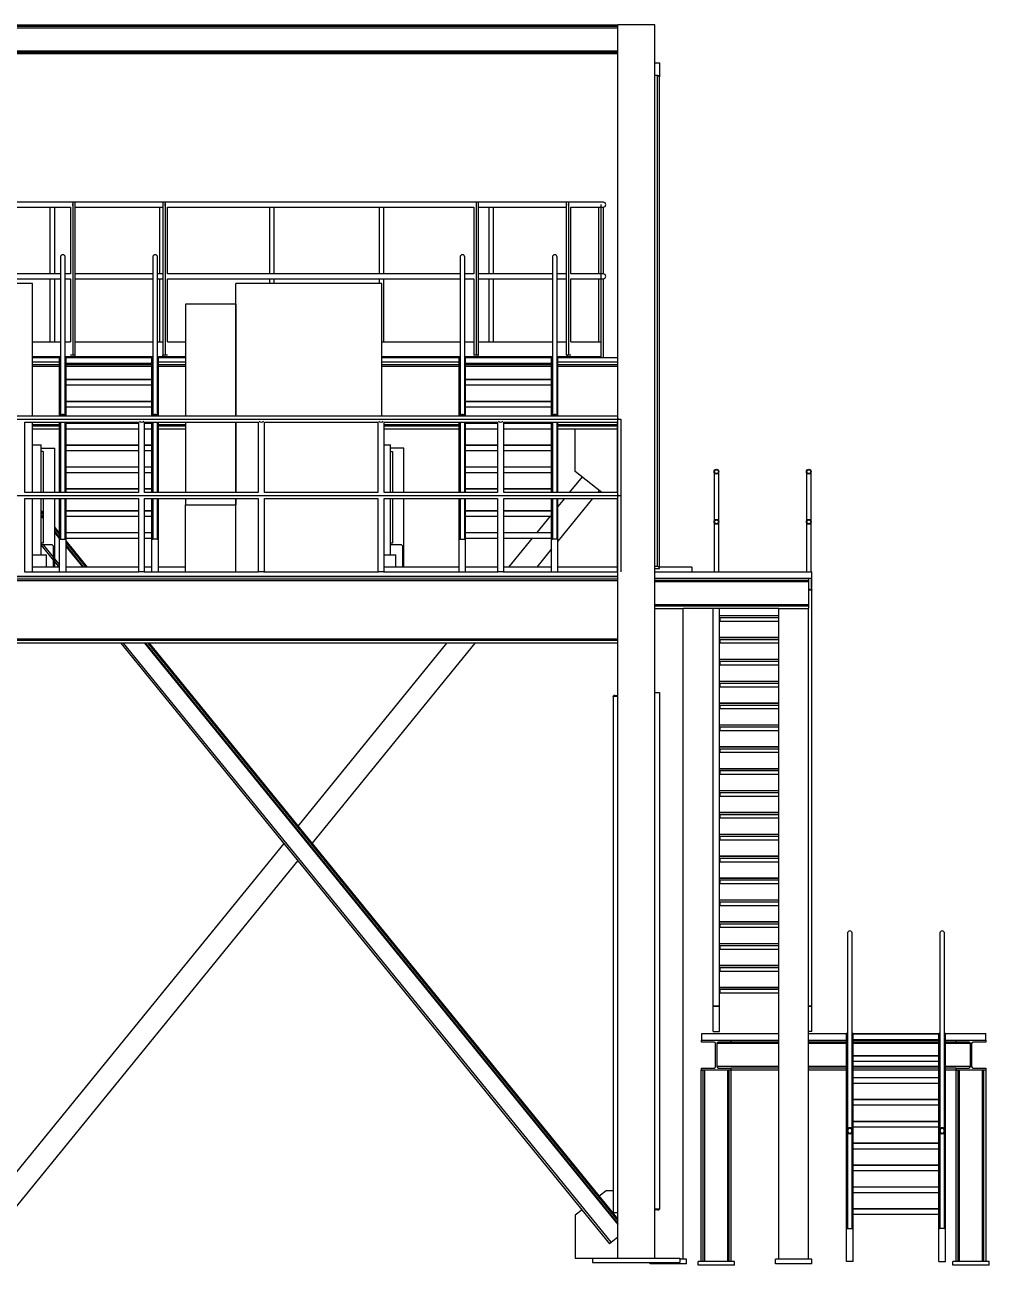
# Model space of a CAD drawing. Header units: inches. Extents: x -1490 to 2215, y -1057 to 1547.
# Drawn here: x 211.5 to 476.5, y 3 to 343.9 of the extents above; entities that cross this region are included whole.
import ezdxf

# ---------------------------------------------------------------- set-up
doc = ezdxf.new("R2010")
doc.units = ezdxf.units.IN
doc.header["$MEASUREMENT"] = 0

msp = doc.modelspace()

# ---------------------------------------------------------------- linework, layer by layer
at = {"color": 7, "linetype": 'Continuous', "lineweight": 25}
for p, q in [((12.61, 343.86), (374.48, 343.86)), ((12.61, 343.46), (374.48, 343.46)), ((12.61, 343.06), (374.48, 343.06)), ((384.61, 343.86), (374.48, 343.86)), ((374.48, 4.95), (374.48, 343.86)), ((384.61, 4.95), (384.61, 343.86)), ((12.61, 336.73), (374.48, 336.73)), ((12.61, 336.33), (374.48, 336.33)), ((12.61, 335.93), (374.48, 335.93)), ((384.61, 333.41), (385.92, 333.41)), ((385.92, 333.41), (385.92, 329.6)), ((385.42, 329.96), (384.61, 329.96)), ((385.42, 194.98), (385.42, 329.96)), ((385.92, 194.62), (385.92, 329.6)), ((224.72, 295.08), (152.77, 295.08)), ((153.43, 293.77), (224.06, 293.77)), ((218.42, 293.77), (218.42, 275.4)), ((219.73, 275.4), (219.73, 293.77)), ((225.37, 295.08), (224.06, 295.08)), ((224.06, 293.77), (224.06, 275.4)), ((250.09, 295.08), (224.72, 295.08)), ((224.72, 295.08), (224.72, 295.08)), ((224.72, 294.43), (224.72, 294.66)), ((224.72, 294.19), (224.72, 294.43)), ((225.37, 253.08), (225.37, 295.08)), ((225.37, 293.77), (249.2, 293.77)), ((248.57, 293.77), (248.57, 275.4)), ((249.26, 293.77), (249.43, 293.77)), ((249.43, 295.08), (249.43, 253.08)), ((250.73, 295.08), (249.43, 295.08)), ((335.58, 295.08), (250.09, 295.08)), ((250.09, 295.08), (250.09, 295.08)), ((250.09, 294.43), (250.09, 294.71)), ((250.09, 294.14), (250.09, 294.43)), ((250.74, 275.4), (250.74, 293.77)), ((250.74, 293.77), (334.92, 293.77)), ((278.73, 293.77), (278.73, 275.4)), ((280.04, 275.4), (280.04, 293.77)), ((308.88, 293.77), (308.88, 275.4)), ((310.2, 275.4), (310.2, 293.77)), ((336.24, 295.08), (334.92, 295.08)), ((334.92, 293.77), (334.92, 275.4)), ((360.95, 295.08), (335.58, 295.08)), ((336.24, 253.08), (336.24, 295.08)), ((336.24, 293.77), (339.67, 293.77)), ((339.04, 293.77), (339.04, 275.4)), ((339.73, 293.77), (360.3, 293.77)), ((340.36, 275.4), (340.36, 293.77)), ((360.3, 295.08), (360.3, 253.08)), ((361.61, 295.08), (360.3, 295.08)), ((370.51, 295.08), (360.95, 295.08)), ((360.95, 295.08), (360.95, 295.08)), ((360.95, 294.43), (360.95, 294.56)), ((360.95, 294.29), (360.95, 294.43)), ((361.61, 275.4), (361.61, 293.77)), ((361.61, 293.77), (369.82, 293.77)), ((369.2, 293.77), (369.2, 275.4)), ((369.88, 293.77), (370.51, 293.77)), ((370.51, 275.4), (370.51, 293.77)), ((221.31, 280.02), (221.31, 236.32)), ((222.62, 236.32), (222.62, 280.02)), ((246.68, 280.02), (246.68, 236.32)), ((248, 236.32), (248, 280.02)), ((331.12, 280.02), (331.12, 236.32)), ((332.44, 236.32), (332.44, 280.02)), ((356.5, 280.02), (356.5, 236.32)), ((357.81, 236.32), (357.81, 280.02)), ((221.31, 275.4), (153.43, 275.4)), ((153.43, 274.08), (221.31, 274.08)), ((213.62, 272.75), (173.46, 272.75)), ((213.62, 236.32), (213.62, 272.75)), ((218.42, 274.08), (218.42, 256.71)), ((219.73, 256.71), (219.73, 274.08)), ((224.06, 275.4), (222.62, 275.4)), ((222.62, 274.08), (224.06, 274.08)), ((224.06, 274.08), (224.06, 256.71)), ((224.72, 274.98), (224.72, 274.74)), ((224.72, 274.74), (224.72, 274.5)), ((246.68, 275.4), (225.37, 275.4)), ((225.37, 274.08), (246.68, 274.08)), ((249.2, 275.4), (248, 275.4)), ((248, 274.08), (249.2, 274.08)), ((248.57, 274.08), (248.57, 256.71)), ((249.43, 275.4), (249.26, 275.4)), ((249.26, 274.08), (249.43, 274.08)), ((250.09, 275.03), (250.09, 274.74)), ((250.09, 274.74), (250.09, 274.45)), ((331.12, 275.4), (250.74, 275.4)), ((250.74, 274.08), (331.12, 274.08)), ((250.74, 256.71), (250.74, 274.08)), ((309.62, 272.75), (269.46, 272.75)), ((269.46, 236.32), (269.46, 272.75)), ((278.73, 274.08), (278.73, 272.75)), ((280.04, 272.75), (280.04, 274.08)), ((308.88, 274.08), (308.88, 272.75)), ((309.62, 236.32), (309.62, 272.75)), ((310.2, 256.71), (310.2, 274.08)), ((334.92, 275.4), (332.44, 275.4)), ((332.44, 274.08), (334.92, 274.08)), ((334.92, 274.08), (334.92, 253.08)), ((339.67, 275.4), (336.24, 275.4)), ((336.24, 274.08), (339.67, 274.08)), ((339.04, 274.08), (339.04, 256.71)), ((356.5, 275.4), (339.73, 275.4)), ((339.73, 274.08), (356.5, 274.08)), ((340.36, 256.71), (340.36, 274.08)), ((360.3, 275.4), (357.81, 275.4)), ((357.81, 274.08), (360.3, 274.08)), ((360.95, 274.87), (360.95, 274.74)), ((360.95, 274.74), (360.95, 274.6)), ((369.82, 275.4), (361.61, 275.4)), ((361.61, 274.08), (369.82, 274.08)), ((361.61, 256.71), (361.61, 274.08)), ((369.2, 274.08), (369.2, 256.71)), ((370.51, 275.4), (369.88, 275.4)), ((369.88, 274.08), (370.51, 274.08)), ((370.51, 252.46), (370.51, 274.08)), ((255.68, 267.04), (255.68, 236.32)), ((269.46, 267.04), (255.68, 267.04)), ((269.46, 267.04), (269.46, 236.32)), ((213.62, 256.71), (221.31, 256.71)), ((222.62, 256.71), (224.06, 256.71)), ((225.37, 256.71), (246.68, 256.71)), ((248, 256.71), (249.43, 256.71)), ((250.74, 256.71), (255.68, 256.71)), ((309.62, 256.71), (331.12, 256.71)), ((332.44, 256.71), (334.92, 256.71)), ((336.24, 256.71), (356.5, 256.71)), ((357.81, 256.71), (360.3, 256.71)), ((361.61, 256.71), (369.81, 256.71)), ((213.62, 252.71), (221.31, 252.71)), ((213.62, 252.46), (221.09, 252.46)), ((218.42, 252.71), (218.42, 252.46)), ((219.73, 252.46), (219.73, 252.71)), ((221.09, 236.32), (221.09, 252.46)), ((221.09, 252.46), (221.31, 252.46)), ((221.31, 252.46), (221.09, 252.46)), ((222.62, 252.71), (225.25, 252.71)), ((222.62, 252.46), (222.84, 252.46)), ((222.84, 252.46), (222.62, 252.46)), ((222.84, 236.32), (222.84, 252.46)), ((222.84, 252.46), (222.9, 252.46)), ((222.84, 252.4), (222.9, 252.4)), ((222.9, 252.46), (222.9, 252.4)), ((222.9, 252.46), (246.4, 252.46)), ((222.9, 252.4), (246.4, 252.4)), ((225.37, 253.08), (224.06, 253.08)), ((225.25, 253.08), (225.25, 252.71)), ((225.25, 252.71), (246.68, 252.71)), ((246.4, 252.4), (246.4, 252.46)), ((246.4, 252.4), (246.46, 252.4)), ((246.41, 252.46), (246.46, 252.46)), ((246.46, 252.46), (246.68, 252.46)), ((246.68, 252.46), (246.46, 252.46)), ((246.46, 236.32), (246.46, 252.46)), ((248, 252.71), (249.47, 252.71)), ((248, 252.46), (248.21, 252.46)), ((248.21, 252.46), (248, 252.46)), ((248.21, 236.32), (248.21, 252.46)), ((248.21, 252.46), (255.68, 252.46)), ((248.57, 252.71), (248.57, 252.46)), ((250.74, 253.08), (249.43, 253.08)), ((249.47, 252.71), (249.47, 253.08)), ((249.47, 252.71), (255.68, 252.71)), ((249.89, 252.46), (249.89, 252.71)), ((309.62, 252.71), (331.12, 252.71)), ((309.62, 252.46), (330.91, 252.46)), ((310.2, 252.46), (310.2, 252.71)), ((330.91, 236.32), (330.91, 252.46)), ((330.91, 252.46), (331.12, 252.46)), ((331.12, 252.46), (330.91, 252.46)), ((332.44, 252.71), (336.02, 252.71)), ((332.44, 252.46), (332.66, 252.46)), ((332.66, 252.46), (332.44, 252.46)), ((332.66, 236.32), (332.66, 252.46)), ((332.66, 252.46), (332.71, 252.46)), ((332.66, 252.4), (332.72, 252.4)), ((332.72, 252.46), (332.72, 252.4)), ((332.72, 252.46), (356.22, 252.46)), ((332.72, 252.4), (356.22, 252.4)), ((336.24, 253.08), (334.92, 253.08)), ((336.02, 253.08), (336.02, 252.71)), ((336.02, 252.71), (356.5, 252.71)), ((339.04, 252.71), (339.04, 252.46)), ((340.36, 252.46), (340.36, 252.71)), ((356.22, 252.4), (356.22, 252.46)), ((356.22, 252.46), (356.28, 252.46)), ((356.22, 252.4), (356.28, 252.4)), ((356.28, 252.46), (356.5, 252.46)), ((356.5, 252.46), (356.28, 252.46)), ((356.28, 236.32), (356.28, 252.46)), ((357.81, 252.71), (360.61, 252.71)), ((357.81, 252.46), (358.03, 252.46)), ((358.03, 252.46), (357.81, 252.46)), ((358.03, 236.32), (358.03, 252.46)), ((358.03, 252.46), (374.48, 252.46)), ((361.61, 253.08), (360.3, 253.08)), ((360.61, 252.71), (360.61, 253.08)), ((360.61, 252.71), (369.81, 252.71)), ((369.2, 252.71), (369.2, 252.46)), ((213.62, 251.21), (221.09, 251.21)), ((213.62, 251.21), (221.09, 251.21)), ((213.62, 250.46), (221.09, 250.46)), ((213.62, 250.06), (221.09, 250.06)), ((222.84, 250.88), (246.46, 250.88)), ((222.84, 250.46), (246.46, 250.46)), ((222.84, 250.06), (246.46, 250.06)), ((248.21, 251.21), (255.68, 251.21)), ((248.21, 251.21), (255.68, 251.21)), ((248.21, 250.46), (255.68, 250.46)), ((248.21, 250.06), (255.68, 250.06)), ((309.62, 251.21), (330.91, 251.21)), ((309.62, 251.21), (330.91, 251.21)), ((309.62, 250.46), (330.91, 250.46)), ((309.62, 250.06), (330.91, 250.06)), ((332.66, 250.88), (356.28, 250.88)), ((332.66, 250.46), (356.28, 250.46)), ((332.66, 250.06), (356.28, 250.06)), ((358.03, 251.21), (374.48, 251.21)), ((358.03, 251.21), (374.48, 251.21)), ((358.03, 250.46), (374.48, 250.46)), ((358.03, 250.06), (374.48, 250.06)), ((222.84, 246.39), (222.9, 246.39)), ((222.9, 246.45), (246.4, 246.45)), ((222.9, 246.45), (222.9, 246.39)), ((222.9, 246.39), (246.4, 246.39)), ((246.4, 246.39), (246.4, 246.45)), ((246.4, 246.39), (246.46, 246.39)), ((332.66, 246.39), (332.72, 246.39)), ((332.72, 246.45), (356.22, 246.45)), ((332.72, 246.45), (332.72, 246.39)), ((332.72, 246.39), (356.22, 246.39)), ((356.22, 246.39), (356.22, 246.45)), ((356.22, 246.39), (356.28, 246.39)), ((222.84, 244.87), (246.46, 244.87)), ((332.66, 244.87), (356.28, 244.87)), ((222.84, 240.38), (222.9, 240.38)), ((222.84, 238.86), (246.46, 238.86)), ((222.9, 240.44), (222.9, 240.38)), ((222.9, 240.44), (246.4, 240.44)), ((222.9, 240.38), (246.4, 240.38)), ((246.4, 240.38), (246.4, 240.44)), ((246.4, 240.38), (246.46, 240.38)), ((332.66, 240.38), (332.72, 240.38)), ((332.66, 238.86), (356.28, 238.86)), ((332.72, 240.44), (332.72, 240.38)), ((332.72, 240.44), (356.22, 240.44)), ((332.72, 240.38), (356.22, 240.38)), ((356.22, 240.38), (356.22, 240.44)), ((356.22, 240.38), (356.28, 240.38)), ((374.44, 236.32), (14.23, 236.32)), ((374.44, 236.32), (374.48, 236.28)), ((211.56, 215.32), (211.56, 234.66)), ((211.56, 234.66), (242.79, 234.66)), ((213.62, 215.32), (213.62, 234.66)), ((213.62, 234.01), (221.09, 234.01)), ((213.62, 233.61), (221.09, 233.61)), ((213.62, 232.86), (221.09, 232.86)), ((221.09, 215.32), (221.09, 234.66)), ((221.31, 234.66), (221.31, 215.32)), ((222.62, 215.32), (222.62, 234.66)), ((222.84, 215.32), (222.84, 234.66)), ((222.84, 234.37), (222.9, 234.37)), ((222.84, 232.85), (242.79, 232.85)), ((222.9, 234.42), (242.79, 234.42)), ((222.9, 234.42), (222.9, 234.37)), ((222.9, 234.37), (242.79, 234.37)), ((242.79, 234.66), (242.79, 215.32)), ((244.45, 215.32), (244.45, 234.66)), ((244.45, 234.66), (275.68, 234.66)), ((244.45, 234.42), (246.4, 234.42)), ((244.45, 234.37), (246.4, 234.37)), ((244.45, 232.85), (246.46, 232.85)), ((246.4, 234.37), (246.4, 234.42)), ((246.4, 234.37), (246.46, 234.37)), ((246.46, 215.32), (246.46, 234.66)), ((246.68, 234.66), (246.68, 215.32)), ((248, 215.32), (248, 234.66)), ((248.21, 215.32), (248.21, 234.66)), ((248.21, 234.01), (255.68, 234.01)), ((248.21, 233.61), (255.68, 233.61)), ((248.21, 232.86), (255.68, 232.86)), ((255.68, 234.66), (255.68, 215.32)), ((269.46, 234.66), (269.46, 215.32)), ((269.46, 215.32), (269.46, 234.66)), ((275.68, 234.66), (275.68, 215.32)), ((277.34, 215.32), (277.34, 234.66)), ((277.34, 234.66), (308.57, 234.66)), ((308.57, 234.66), (308.57, 215.32)), ((310.23, 215.32), (310.23, 234.66)), ((310.23, 234.66), (341.46, 234.66)), ((310.23, 234.01), (330.91, 234.01)), ((310.23, 233.61), (330.91, 233.61)), ((310.23, 232.86), (330.91, 232.86)), ((330.91, 215.32), (330.91, 234.66)), ((331.12, 234.66), (331.12, 215.32)), ((332.44, 215.32), (332.44, 234.66)), ((332.66, 215.32), (332.66, 234.66)), ((332.66, 234.37), (332.72, 234.37)), ((332.66, 232.85), (341.46, 232.85)), ((332.72, 234.42), (341.46, 234.42)), ((332.72, 234.42), (332.72, 234.37)), ((332.72, 234.37), (341.46, 234.37)), ((341.46, 234.66), (341.46, 215.32)), ((343.12, 215.32), (343.12, 234.66)), ((343.12, 234.66), (374.34, 234.66)), ((343.12, 234.42), (356.22, 234.42)), ((343.12, 234.37), (356.22, 234.37)), ((343.12, 232.85), (356.28, 232.85)), ((356.22, 234.37), (356.22, 234.42)), ((356.22, 234.37), (356.28, 234.37)), ((356.28, 215.32), (356.28, 234.66)), ((356.5, 234.66), (356.5, 215.32)), ((357.81, 215.32), (357.81, 234.66)), ((358.03, 215.32), (358.03, 234.66)), ((358.03, 234.01), (374.34, 234.01)), ((358.03, 233.61), (374.34, 233.61)), ((358.03, 232.86), (374.34, 232.86)), ((362.79, 221.11), (362.79, 232.86)), ((374.34, 234.66), (374.34, 215.32)), ((213.62, 228.46), (216, 228.46)), ((216, 215.32), (216, 228.46)), ((222.9, 228.41), (242.79, 228.41)), ((222.9, 228.41), (222.9, 228.36)), ((244.45, 228.41), (246.4, 228.41)), ((246.4, 228.36), (246.4, 228.41)), ((310.23, 228.46), (312, 228.46)), ((312, 215.32), (312, 228.46)), ((332.72, 228.41), (341.46, 228.41)), ((332.72, 228.41), (332.72, 228.36)), ((343.12, 228.41), (356.22, 228.41)), ((356.22, 228.36), (356.22, 228.41)), ((216, 227.54), (219.72, 227.54)), ((216.57, 226.56), (216, 226.56)), ((216.57, 226.56), (216.57, 215.32)), ((219.72, 215.32), (219.72, 227.54)), ((222.84, 228.36), (222.9, 228.36)), ((222.84, 226.84), (242.79, 226.84)), ((222.9, 228.36), (242.79, 228.36)), ((244.45, 228.36), (246.4, 228.36)), ((244.45, 226.84), (246.46, 226.84)), ((246.4, 228.36), (246.46, 228.36)), ((315.72, 227.54), (312, 227.54)), ((312, 226.56), (312.57, 226.56)), ((312.57, 226.56), (312.57, 215.32)), ((315.72, 215.32), (315.72, 227.54)), ((332.66, 228.36), (332.72, 228.36)), ((332.66, 226.84), (341.46, 226.84)), ((332.72, 228.36), (341.46, 228.36)), ((343.12, 228.36), (356.22, 228.36)), ((343.12, 226.84), (356.28, 226.84)), ((356.22, 228.36), (356.28, 228.36)), ((222.84, 222.35), (222.9, 222.35)), ((222.9, 222.4), (242.79, 222.4)), ((222.9, 222.4), (222.9, 222.35)), ((222.9, 222.35), (242.79, 222.35)), ((244.45, 222.4), (246.4, 222.4)), ((244.45, 222.35), (246.4, 222.35)), ((246.4, 222.35), (246.4, 222.4)), ((246.4, 222.35), (246.46, 222.35)), ((332.66, 222.35), (332.72, 222.35)), ((332.72, 222.4), (341.46, 222.4)), ((332.72, 222.4), (332.72, 222.35)), ((332.72, 222.35), (341.46, 222.35)), ((343.12, 222.4), (356.22, 222.4)), ((343.12, 222.35), (356.22, 222.35)), ((356.22, 222.35), (356.22, 222.4)), ((356.22, 222.35), (356.28, 222.35)), ((222.84, 220.83), (242.79, 220.83)), ((244.45, 220.83), (246.46, 220.83)), ((332.66, 220.83), (341.46, 220.83)), ((343.12, 220.83), (356.28, 220.83)), ((364.65, 219.63), (361.14, 215.32)), ((370.08, 215.32), (362.79, 221.11)), ((400.93, 221.05), (400.93, 207.27)), ((402.25, 207.27), (402.25, 221.05)), ((426.3, 221.05), (426.3, 207.27)), ((427.62, 207.27), (427.62, 221.05)), ((242.79, 215.32), (211.56, 215.32)), ((222.84, 216.34), (222.9, 216.34)), ((222.9, 216.39), (222.9, 216.34)), ((222.9, 216.39), (242.79, 216.39)), ((222.9, 216.34), (242.79, 216.34)), ((244.45, 216.39), (246.4, 216.39)), ((244.45, 216.34), (246.4, 216.34)), ((275.68, 215.32), (244.45, 215.32)), ((246.4, 216.34), (246.4, 216.39)), ((246.4, 216.34), (246.46, 216.34)), ((308.57, 215.32), (277.34, 215.32)), ((341.46, 215.32), (310.23, 215.32)), ((332.66, 216.34), (332.72, 216.34)), ((332.72, 216.39), (332.72, 216.34)), ((332.72, 216.39), (341.46, 216.39)), ((332.72, 216.34), (341.46, 216.34)), ((343.12, 216.39), (356.22, 216.39)), ((343.12, 216.34), (356.22, 216.34)), ((374.34, 215.32), (343.12, 215.32)), ((356.22, 216.34), (356.22, 216.39)), ((356.22, 216.34), (356.28, 216.34)), ((369.35, 215.89), (368.88, 215.32)), ((211.56, 193.49), (211.56, 213.66)), ((211.56, 213.66), (242.79, 213.66)), ((213.62, 193.49), (213.62, 213.66)), ((216, 198.21), (216, 213.66)), ((216.57, 213.66), (216.57, 201.36)), ((219.72, 194.8), (219.72, 213.66)), ((221.09, 202.52), (221.09, 213.66)), ((221.31, 213.66), (221.31, 202.52)), ((222.62, 202.52), (222.62, 213.66)), ((222.84, 202.52), (222.84, 213.66)), ((242.79, 213.66), (242.79, 193.49)), ((244.45, 193.49), (244.45, 213.66)), ((244.45, 213.66), (275.68, 213.66)), ((246.46, 202.52), (246.46, 213.66)), ((246.68, 213.66), (246.68, 202.52)), ((248, 202.52), (248, 213.66)), ((248.21, 202.52), (248.21, 213.66)), ((255.68, 213.66), (255.68, 211.92)), ((255.68, 211.92), (269.46, 211.92)), ((255.68, 193.49), (255.68, 211.92)), ((269.46, 213.66), (269.46, 211.92)), ((269.46, 193.49), (269.46, 213.66)), ((275.68, 213.66), (275.68, 193.49)), ((277.34, 193.49), (277.34, 213.66)), ((277.34, 213.66), (308.57, 213.66)), ((308.57, 213.66), (308.57, 193.49)), ((310.23, 193.49), (310.23, 213.66)), ((310.23, 213.66), (341.46, 213.66)), ((312, 198.21), (312, 213.66)), ((312.57, 213.66), (312.57, 201.36)), ((315.72, 194.8), (315.72, 213.66)), ((330.91, 202.52), (330.91, 213.66)), ((331.12, 213.66), (331.12, 202.52)), ((332.44, 202.52), (332.44, 213.66)), ((332.66, 202.52), (332.66, 213.66)), ((341.46, 213.66), (341.46, 193.49)), ((343.12, 193.49), (343.12, 213.66)), ((343.12, 213.66), (374.34, 213.66)), ((356.28, 202.52), (356.28, 213.66)), ((356.5, 213.66), (356.5, 202.52)), ((357.81, 202.52), (357.81, 213.66)), ((359.79, 213.66), (358.03, 211.49)), ((367.53, 213.66), (358.03, 201.98)), ((358.03, 202.52), (358.03, 213.66)), ((374.34, 213.66), (374.34, 193.49)), ((216, 210.33), (216.57, 209.62)), ((216, 209.93), (216.57, 209.23)), ((216, 209.14), (216.57, 208.44)), ((216, 208.84), (216.57, 208.14)), ((222.84, 210.33), (222.9, 210.33)), ((222.84, 208.81), (242.79, 208.81)), ((222.9, 210.38), (242.79, 210.38)), ((222.9, 210.38), (222.9, 210.33)), ((222.9, 210.33), (242.79, 210.33)), ((244.45, 210.38), (246.4, 210.38)), ((244.45, 210.33), (246.4, 210.33)), ((244.45, 208.81), (246.46, 208.81)), ((246.4, 210.33), (246.4, 210.38)), ((246.4, 210.33), (246.46, 210.33)), ((332.66, 210.33), (332.72, 210.33)), ((332.66, 208.81), (341.46, 208.81)), ((332.72, 210.38), (341.46, 210.38)), ((332.72, 210.38), (332.72, 210.33)), ((332.72, 210.33), (341.46, 210.33)), ((343.12, 210.38), (356.22, 210.38)), ((343.12, 210.33), (356.22, 210.33)), ((343.12, 208.81), (356.28, 208.81)), ((355.85, 208.81), (352.24, 204.37)), ((356.22, 210.33), (356.22, 210.38)), ((356.22, 210.33), (356.28, 210.33)), ((219.72, 205.75), (221.09, 204.07)), ((219.72, 205.36), (221.09, 203.68)), ((219.72, 204.57), (221.09, 202.88)), ((400.93, 207.27), (400.93, 193.49)), ((402.25, 193.49), (402.25, 207.27)), ((426.3, 207.27), (426.3, 193.49)), ((427.62, 193.49), (427.62, 207.27)), ((216, 201.61), (216.21, 201.36)), ((216.57, 201.36), (216, 201.36)), ((219.72, 204.27), (221.09, 202.59)), ((221.09, 202.52), (221.31, 202.52)), ((221.09, 193.49), (221.09, 202.52)), ((221.31, 202.52), (221.09, 202.52)), ((221.31, 202.52), (222.62, 202.52)), ((222.62, 202.52), (222.84, 202.52)), ((222.84, 202.52), (222.62, 202.52)), ((222.84, 204.31), (222.9, 204.31)), ((222.84, 202.8), (242.79, 202.8)), ((222.84, 193.49), (222.84, 202.52)), ((222.84, 201.92), (228.64, 194.8)), ((222.84, 201.53), (228.31, 194.8)), ((222.9, 204.37), (222.9, 204.31)), ((222.9, 204.37), (242.79, 204.37)), ((222.9, 204.31), (242.79, 204.31)), ((244.45, 204.37), (246.4, 204.37)), ((244.45, 204.31), (246.4, 204.31)), ((244.45, 202.8), (246.46, 202.8)), ((246.4, 204.31), (246.4, 204.37)), ((246.4, 204.31), (246.46, 204.31)), ((246.46, 202.52), (246.68, 202.52)), ((246.46, 193.49), (246.46, 202.52)), ((246.68, 202.52), (246.46, 202.52)), ((248, 202.52), (246.68, 202.52)), ((248, 202.52), (248.21, 202.52)), ((248.21, 202.52), (248, 202.52)), ((248.21, 193.49), (248.21, 202.52)), ((312.57, 201.36), (312, 201.36)), ((330.91, 202.52), (331.12, 202.52)), ((330.91, 193.49), (330.91, 202.52)), ((331.12, 202.52), (330.91, 202.52)), ((331.12, 202.52), (332.44, 202.52)), ((332.44, 202.52), (332.66, 202.52)), ((332.66, 202.52), (332.44, 202.52)), ((332.66, 204.31), (332.72, 204.31)), ((332.66, 202.8), (341.46, 202.8)), ((332.66, 193.49), (332.66, 202.52)), ((332.72, 204.37), (332.72, 204.31)), ((332.72, 204.37), (341.46, 204.37)), ((332.72, 204.31), (341.46, 204.31)), ((343.12, 204.37), (356.22, 204.37)), ((343.12, 204.31), (356.22, 204.31)), ((343.12, 202.8), (356.28, 202.8)), ((350.96, 202.8), (344.45, 194.8)), ((356.22, 204.31), (356.22, 204.37)), ((356.22, 204.31), (356.28, 204.31)), ((356.28, 202.52), (356.5, 202.52)), ((356.28, 193.49), (356.28, 202.52)), ((356.5, 202.52), (356.28, 202.52)), ((357.81, 202.52), (356.5, 202.52)), ((357.81, 202.52), (358.03, 202.52)), ((358.03, 202.52), (357.81, 202.52)), ((358.03, 193.49), (358.03, 202.52)), ((213.62, 198.21), (217.45, 198.21)), ((218.86, 200.95), (216, 200.95)), ((216, 200.82), (219.41, 196.64)), ((216.54, 200.95), (219.41, 197.43)), ((217.45, 194.8), (217.45, 198.21)), ((219.41, 194.8), (219.41, 200.4)), ((222.84, 200.73), (227.67, 194.8)), ((222.84, 200.44), (227.43, 194.8)), ((310.23, 198.21), (313.45, 198.21)), ((314.86, 200.95), (312, 200.95)), ((313.45, 194.8), (313.45, 198.21)), ((315.41, 194.8), (315.41, 200.4)), ((356.28, 199.83), (352.18, 194.8)), ((221.09, 194.8), (213.62, 194.8)), ((219.72, 197.04), (221.09, 195.36)), ((219.72, 196.25), (220.9, 194.8)), ((242.79, 194.8), (222.84, 194.8)), ((246.46, 194.8), (244.45, 194.8)), ((255.68, 194.8), (248.21, 194.8)), ((330.91, 194.8), (310.23, 194.8)), ((341.46, 194.8), (332.66, 194.8)), ((356.28, 194.8), (343.12, 194.8)), ((374.34, 194.8), (358.03, 194.8)), ((385.42, 194.98), (384.61, 194.98)), ((384.61, 194.44), (385.92, 194.44)), ((394.83, 194.8), (385.92, 194.8)), ((385.92, 194.44), (385.92, 194.62)), ((394.83, 194.8), (394.83, 193.49)), ((12.61, 192.24), (374.48, 192.24)), ((374.48, 192.24), (12.61, 192.24)), ((374.48, 191.49), (12.61, 191.49)), ((374.48, 191.09), (12.61, 191.09)), ((211.46, 193.49), (242.89, 193.49)), ((244.35, 193.49), (242.89, 193.49)), ((244.35, 193.49), (275.78, 193.49)), ((277.24, 193.49), (275.78, 193.49)), ((277.24, 193.49), (308.67, 193.49)), ((310.13, 193.49), (308.67, 193.49)), ((310.13, 193.49), (341.56, 193.49)), ((343.01, 193.49), (341.56, 193.49)), ((343.01, 193.49), (374.44, 193.49)), ((374.48, 193.49), (374.44, 193.49)), ((384.61, 193.49), (427.84, 193.49)), ((384.61, 191.74), (427.84, 191.74)), ((426.84, 191.18), (384.61, 191.18)), ((426.84, 191.74), (426.84, 191.18)), ((426.84, 191.18), (426.84, 190.78)), ((427.74, 188.69), (427.74, 191.74)), ((427.84, 191.74), (427.84, 193.49)), ((427.84, 188.58), (427.84, 191.74)), ((426.84, 190.78), (384.61, 190.78)), ((426.84, 190.78), (426.84, 184.45)), ((426.84, 188.84), (427.74, 188.69)), ((427.84, 188.49), (426.84, 188.49)), ((427.84, 188.58), (427.84, 188.49)), ((427.84, 74.2), (427.84, 188.49)), ((426.84, 184.45), (384.61, 184.45)), ((426.84, 184.45), (426.84, 184.05)), ((426.84, 184.05), (384.61, 184.05)), ((384.61, 183.49), (392.41, 183.49)), ((418.77, 183.49), (392.41, 183.49)), ((392.41, 4.6), (392.41, 183.49)), ((400.71, 74.2), (400.71, 183.49)), ((402.46, 181.41), (402.46, 183.49)), ((402.46, 180.87), (402.46, 181.41)), ((402.52, 181.41), (402.46, 181.41)), ((418.77, 180.87), (402.46, 180.87)), ((402.46, 179.89), (402.46, 180.87)), ((402.49, 180.87), (402.49, 179.89)), ((402.52, 181.47), (402.52, 181.41)), ((418.77, 181.47), (402.52, 181.47)), ((418.77, 181.41), (402.52, 181.41)), ((418.77, 4.6), (418.77, 183.49)), ((418.77, 183.49), (426.84, 183.49)), ((426.84, 184.05), (426.84, 183.49)), ((426.84, 4.6), (426.84, 183.49)), ((402.46, 175.4), (402.46, 179.89)), ((402.49, 179.89), (402.46, 179.89)), ((418.77, 179.89), (402.49, 179.89)), ((374.48, 175.04), (12.61, 175.04)), ((374.48, 174.64), (12.61, 174.64)), ((374.48, 173.89), (12.61, 173.89)), ((237.92, 173.89), (372.23, 8.87)), ((238.57, 173.89), (372.61, 9.18)), ((244.45, 173.89), (374.48, 14.12)), ((244.69, 173.89), (374.48, 14.42)), ((245.34, 173.89), (374.48, 15.21)), ((245.66, 173.89), (374.48, 15.61)), ((327.42, 173.89), (286.54, 123.65)), ((335.16, 173.89), (290.41, 118.9)), ((402.46, 174.86), (402.46, 175.4)), ((402.52, 175.4), (402.46, 175.4)), ((418.77, 174.86), (402.46, 174.86)), ((402.46, 173.88), (402.46, 174.86)), ((402.46, 169.39), (402.46, 173.88)), ((402.49, 173.88), (402.46, 173.88)), ((402.49, 174.86), (402.49, 173.88)), ((418.77, 173.88), (402.49, 173.88)), ((402.52, 175.45), (402.52, 175.4)), ((418.77, 175.45), (402.52, 175.45)), ((418.77, 175.4), (402.52, 175.4)), ((402.52, 169.39), (402.46, 169.39)), ((402.46, 168.85), (402.46, 169.39)), ((418.77, 168.85), (402.46, 168.85)), ((402.46, 167.87), (402.46, 168.85)), ((402.46, 163.38), (402.46, 167.87)), ((402.49, 167.87), (402.46, 167.87)), ((402.49, 168.85), (402.49, 167.87)), ((418.77, 167.87), (402.49, 167.87)), ((402.52, 169.44), (402.52, 169.39)), ((418.77, 169.44), (402.52, 169.44)), ((418.77, 169.39), (402.52, 169.39)), ((384.61, 160.4), (385.92, 160.4)), ((385.92, 160.4), (385.92, 18.43)), ((402.52, 163.38), (402.46, 163.38)), ((402.46, 162.84), (402.46, 163.38)), ((418.77, 162.84), (402.46, 162.84)), ((402.46, 161.86), (402.46, 162.84)), ((402.46, 157.37), (402.46, 161.86)), ((402.49, 161.86), (402.46, 161.86)), ((402.49, 162.84), (402.49, 161.86)), ((418.77, 161.86), (402.49, 161.86)), ((402.52, 163.43), (402.52, 163.38)), ((418.77, 163.43), (402.52, 163.43)), ((418.77, 163.38), (402.52, 163.38)), ((373.17, 159.3), (373.17, 159.39)), ((373.17, 159.3), (373.17, 17.33)), ((374.48, 159.3), (373.17, 159.3)), ((373.67, 159.57), (374.48, 159.57)), ((402.46, 156.83), (402.46, 157.37)), ((402.52, 157.37), (402.46, 157.37)), ((418.77, 156.83), (402.46, 156.83)), ((402.46, 155.85), (402.46, 156.83)), ((402.49, 156.83), (402.49, 155.85)), ((418.77, 157.42), (402.52, 157.42)), ((402.52, 157.42), (402.52, 157.37)), ((418.77, 157.37), (402.52, 157.37)), ((402.46, 151.36), (402.46, 155.85)), ((402.49, 155.85), (402.46, 155.85)), ((418.77, 155.85), (402.49, 155.85)), ((402.52, 151.36), (402.46, 151.36)), ((402.46, 150.82), (402.46, 151.36)), ((418.77, 150.82), (402.46, 150.82)), ((402.46, 149.84), (402.46, 150.82)), ((402.49, 150.82), (402.49, 149.84)), ((418.77, 151.41), (402.52, 151.41)), ((402.52, 151.41), (402.52, 151.36)), ((418.77, 151.36), (402.52, 151.36)), ((402.46, 145.34), (402.46, 149.84)), ((402.49, 149.84), (402.46, 149.84)), ((418.77, 149.84), (402.49, 149.84)), ((402.52, 145.34), (402.46, 145.34)), ((402.46, 144.81), (402.46, 145.34)), ((418.77, 144.81), (402.46, 144.81)), ((402.46, 143.83), (402.46, 144.81)), ((402.46, 139.33), (402.46, 143.83)), ((402.49, 143.83), (402.46, 143.83)), ((402.49, 144.81), (402.49, 143.83)), ((418.77, 143.83), (402.49, 143.83)), ((402.52, 145.4), (402.52, 145.34)), ((418.77, 145.4), (402.52, 145.4)), ((418.77, 145.34), (402.52, 145.34)), ((402.52, 139.33), (402.46, 139.33)), ((402.46, 138.8), (402.46, 139.33)), ((418.77, 138.8), (402.46, 138.8)), ((402.46, 137.82), (402.46, 138.8)), ((402.46, 133.32), (402.46, 137.82)), ((402.49, 137.82), (402.46, 137.82)), ((402.49, 138.8), (402.49, 137.82)), ((418.77, 137.82), (402.49, 137.82)), ((402.52, 139.39), (402.52, 139.33)), ((418.77, 139.39), (402.52, 139.39)), ((418.77, 139.33), (402.52, 139.33)), ((402.46, 132.79), (402.46, 133.32)), ((402.52, 133.32), (402.46, 133.32)), ((418.77, 133.38), (402.52, 133.38)), ((402.52, 133.38), (402.52, 133.32)), ((418.77, 133.32), (402.52, 133.32)), ((418.77, 132.79), (402.46, 132.79)), ((402.46, 131.81), (402.46, 132.79)), ((402.46, 127.31), (402.46, 131.81)), ((402.49, 131.81), (402.46, 131.81)), ((402.49, 132.79), (402.49, 131.81)), ((418.77, 131.81), (402.49, 131.81)), ((402.46, 126.78), (402.46, 127.31)), ((402.52, 127.31), (402.46, 127.31)), ((418.77, 126.78), (402.46, 126.78)), ((402.46, 125.8), (402.46, 126.78)), ((402.49, 126.78), (402.49, 125.8)), ((418.77, 127.37), (402.52, 127.37)), ((402.52, 127.37), (402.52, 127.31)), ((418.77, 127.31), (402.52, 127.31)), ((402.46, 121.3), (402.46, 125.8)), ((402.49, 125.8), (402.46, 125.8)), ((418.77, 125.8), (402.49, 125.8)), ((402.46, 120.77), (402.46, 121.3)), ((402.52, 121.3), (402.46, 121.3)), ((418.77, 120.77), (402.46, 120.77)), ((402.46, 119.79), (402.46, 120.77)), ((402.46, 115.29), (402.46, 119.79)), ((402.49, 119.79), (402.46, 119.79)), ((402.49, 120.77), (402.49, 119.79)), ((418.77, 119.79), (402.49, 119.79)), ((418.77, 121.36), (402.52, 121.36)), ((402.52, 121.36), (402.52, 121.3)), ((418.77, 121.3), (402.52, 121.3)), ((282.67, 118.9), (203.73, 21.91)), ((286.54, 114.15), (208.43, 18.18)), ((402.52, 115.29), (402.46, 115.29)), ((402.46, 114.76), (402.46, 115.29)), ((418.77, 114.76), (402.46, 114.76)), ((402.46, 113.78), (402.46, 114.76)), ((402.46, 109.28), (402.46, 113.78)), ((402.49, 113.78), (402.46, 113.78)), ((402.49, 114.76), (402.49, 113.78)), ((418.77, 113.78), (402.49, 113.78)), ((402.52, 115.35), (402.52, 115.29)), ((418.77, 115.35), (402.52, 115.35)), ((418.77, 115.29), (402.52, 115.29)), ((402.46, 108.75), (402.46, 109.28)), ((402.52, 109.28), (402.46, 109.28)), ((418.77, 109.34), (402.52, 109.34)), ((402.52, 109.34), (402.52, 109.28)), ((418.77, 109.28), (402.52, 109.28)), ((418.77, 108.75), (402.46, 108.75)), ((402.46, 107.77), (402.46, 108.75)), ((402.46, 103.27), (402.46, 107.77)), ((402.49, 107.77), (402.46, 107.77)), ((402.49, 108.75), (402.49, 107.77)), ((418.77, 107.77), (402.49, 107.77)), ((402.46, 102.74), (402.46, 103.27)), ((402.52, 103.27), (402.46, 103.27)), ((418.77, 102.74), (402.46, 102.74)), ((402.46, 101.76), (402.46, 102.74)), ((402.49, 102.74), (402.49, 101.76)), ((402.52, 103.33), (402.52, 103.27)), ((418.77, 103.33), (402.52, 103.33)), ((418.77, 103.27), (402.52, 103.27)), ((402.46, 97.26), (402.46, 101.76)), ((402.49, 101.76), (402.46, 101.76)), ((418.77, 101.76), (402.49, 101.76)), ((402.52, 97.26), (402.46, 97.26)), ((402.46, 96.73), (402.46, 97.26)), ((418.77, 96.73), (402.46, 96.73)), ((402.46, 95.74), (402.46, 96.73)), ((402.46, 91.25), (402.46, 95.74)), ((402.49, 95.74), (402.46, 95.74)), ((402.49, 96.73), (402.49, 95.74)), ((418.77, 95.74), (402.49, 95.74)), ((402.52, 97.32), (402.52, 97.26)), ((418.77, 97.32), (402.52, 97.32)), ((418.77, 97.26), (402.52, 97.26)), ((437.58, 94.17), (437.58, 39.93)), ((438.9, 39.93), (438.9, 94.17)), ((462.96, 94.17), (462.96, 39.93)), ((464.27, 39.93), (464.27, 94.17)), ((402.46, 90.72), (402.46, 91.25)), ((402.52, 91.25), (402.46, 91.25)), ((418.77, 90.72), (402.46, 90.72)), ((402.46, 89.73), (402.46, 90.72)), ((402.46, 85.24), (402.46, 89.73)), ((402.49, 89.73), (402.46, 89.73)), ((402.49, 90.72), (402.49, 89.73)), ((418.77, 89.73), (402.49, 89.73)), ((418.77, 91.31), (402.52, 91.31)), ((402.52, 91.31), (402.52, 91.25)), ((418.77, 91.25), (402.52, 91.25)), ((402.46, 84.71), (402.46, 85.24)), ((402.52, 85.24), (402.46, 85.24)), ((418.77, 85.3), (402.52, 85.3)), ((402.52, 85.3), (402.52, 85.24)), ((418.77, 85.24), (402.52, 85.24)), ((418.77, 84.71), (402.46, 84.71)), ((402.46, 83.72), (402.46, 84.71)), ((402.46, 79.23), (402.46, 83.72)), ((402.49, 83.72), (402.46, 83.72)), ((402.49, 84.71), (402.49, 83.72)), ((418.77, 83.72), (402.49, 83.72)), ((402.46, 78.7), (402.46, 79.23)), ((402.52, 79.23), (402.46, 79.23)), ((418.77, 78.7), (402.46, 78.7)), ((402.46, 77.71), (402.46, 78.7)), ((402.49, 78.7), (402.49, 77.71)), ((402.52, 79.29), (402.52, 79.23)), ((418.77, 79.29), (402.52, 79.29)), ((418.77, 79.23), (402.52, 79.23)), ((402.46, 74.2), (402.46, 77.71)), ((402.49, 77.71), (402.46, 77.71)), ((418.77, 77.71), (402.49, 77.71)), ((400.71, 74.2), (402.46, 74.2)), ((402.46, 74.2), (400.71, 74.2)), ((400.71, 67.23), (400.71, 74.2)), ((402.46, 67.23), (402.46, 74.2)), ((426.84, 74.2), (427.84, 74.2)), ((427.84, 74.2), (426.84, 74.2)), ((427.84, 67.23), (427.84, 74.2)), ((397.51, 64.86), (397.54, 64.86)), ((397.51, 64.3), (397.51, 64.86)), ((397.54, 64.86), (397.54, 66.61)), ((397.54, 66.61), (418.77, 66.61)), ((397.54, 64.86), (418.77, 64.86)), ((400.71, 67.23), (402.46, 67.23)), ((405.58, 64.3), (405.58, 64.86)), ((405.58, 64.86), (405.58, 64.3)), ((427.84, 67.23), (426.84, 67.23)), ((426.84, 66.61), (437.37, 66.61)), ((426.84, 64.86), (437.37, 64.86)), ((437.37, 66.61), (437.58, 66.61)), ((437.37, 13.03), (437.37, 66.61)), ((437.58, 66.61), (437.37, 66.61)), ((438.9, 66.61), (439.12, 66.61)), ((439.12, 66.61), (438.9, 66.61)), ((439.12, 66.61), (439.17, 66.61)), ((439.12, 13.03), (439.12, 66.61)), ((439.12, 66.56), (439.17, 66.56)), ((439.12, 65.04), (462.74, 65.04)), ((439.12, 64.86), (462.74, 64.86)), ((439.17, 66.61), (439.17, 66.56)), ((439.17, 66.61), (462.68, 66.61)), ((439.17, 66.56), (462.68, 66.56)), ((462.68, 66.61), (462.74, 66.61)), ((462.68, 66.56), (462.68, 66.61)), ((462.68, 66.56), (462.74, 66.56)), ((462.74, 66.61), (462.96, 66.61)), ((462.74, 13.03), (462.74, 66.61)), ((462.96, 66.61), (462.74, 66.61)), ((464.27, 66.61), (464.49, 66.61)), ((464.49, 66.61), (464.27, 66.61)), ((464.49, 66.61), (475.58, 66.61)), ((464.49, 13.03), (464.49, 66.61)), ((464.49, 64.86), (475.58, 64.86)), ((467.51, 64.86), (467.51, 64.3)), ((467.51, 64.3), (467.51, 64.86)), ((475.58, 64.86), (475.58, 66.61)), ((475.58, 64.86), (475.58, 64.3)), ((400.96, 64.3), (397.51, 64.3)), ((401.36, 57.57), (401.36, 63.9)), ((402.12, 64.3), (401.72, 63.9)), ((401.72, 63.9), (401.72, 57.57)), ((418.77, 63.9), (401.72, 63.9)), ((405.58, 64.3), (402.12, 64.3)), ((418.77, 64.3), (405.58, 64.3)), ((437.37, 64.3), (426.84, 64.3)), ((437.37, 63.9), (426.84, 63.9)), ((462.74, 64.3), (439.12, 64.3)), ((462.74, 63.9), (439.12, 63.9)), ((467.51, 64.3), (464.49, 64.3)), ((471.36, 63.9), (464.49, 63.9)), ((470.96, 64.3), (467.51, 64.3)), ((471.36, 63.9), (470.96, 64.3)), ((471.36, 57.57), (471.36, 63.9)), ((471.72, 63.9), (471.72, 57.57)), ((475.58, 64.3), (472.12, 64.3)), ((439.12, 60.55), (439.17, 60.55)), ((439.12, 59.03), (462.74, 59.03)), ((439.17, 60.6), (462.68, 60.6)), ((439.17, 60.6), (439.17, 60.55)), ((439.17, 60.55), (462.68, 60.55)), ((462.68, 60.55), (462.68, 60.6)), ((462.68, 60.55), (462.74, 60.55)), ((397.42, 3.98), (397.42, 56.61)), ((397.42, 56.61), (397.98, 56.61)), ((397.51, 56.61), (397.51, 57.17)), ((397.51, 57.17), (400.96, 57.17)), ((405.58, 56.61), (397.51, 56.61)), ((397.98, 3.98), (397.98, 56.61)), ((398.38, 3.98), (398.38, 56.61)), ((401.72, 57.57), (402.12, 57.17)), ((418.77, 57.57), (401.72, 57.57)), ((402.12, 57.17), (405.58, 57.17)), ((404.71, 3.98), (404.71, 56.61)), ((405.11, 3.98), (405.11, 56.61)), ((405.67, 56.61), (405.11, 56.61)), ((405.58, 56.61), (405.58, 57.17)), ((418.77, 57.17), (405.58, 57.17)), ((405.58, 57.17), (405.58, 56.61)), ((418.77, 56.61), (405.58, 56.61)), ((405.67, 3.98), (405.67, 56.61)), ((437.37, 57.57), (426.84, 57.57)), ((437.37, 57.17), (426.84, 57.17)), ((437.37, 56.61), (426.84, 56.61)), ((462.74, 57.57), (439.12, 57.57)), ((462.74, 57.17), (439.12, 57.17)), ((462.74, 56.61), (439.12, 56.61)), ((439.17, 54.59), (439.17, 54.54)), ((439.17, 54.59), (462.68, 54.59)), ((462.68, 54.54), (462.68, 54.59)), ((471.36, 57.57), (464.49, 57.57)), ((467.51, 57.17), (464.49, 57.17)), ((467.51, 56.61), (464.49, 56.61)), ((467.42, 3.98), (467.42, 56.61)), ((467.42, 56.61), (467.98, 56.61)), ((467.51, 57.17), (467.51, 56.61)), ((467.51, 56.61), (467.51, 57.17)), ((467.51, 57.17), (470.96, 57.17)), ((475.58, 56.61), (467.51, 56.61)), ((467.98, 3.98), (467.98, 56.61)), ((468.38, 3.98), (468.38, 56.61)), ((470.96, 57.17), (471.36, 57.57)), ((472.12, 57.17), (475.58, 57.17)), ((474.71, 3.98), (474.71, 56.61)), ((475.11, 3.98), (475.11, 56.61)), ((475.67, 56.61), (475.11, 56.61)), ((475.58, 57.17), (475.58, 56.61)), ((475.67, 3.98), (475.67, 56.61)), ((439.12, 54.54), (439.17, 54.54)), ((439.12, 53.02), (462.74, 53.02)), ((439.17, 54.54), (462.68, 54.54)), ((462.68, 54.54), (462.74, 54.54)), ((439.12, 48.52), (439.17, 48.52)), ((439.17, 48.58), (439.17, 48.52)), ((439.17, 48.58), (462.68, 48.58)), ((439.17, 48.52), (462.68, 48.52)), ((462.68, 48.52), (462.68, 48.58)), ((462.68, 48.52), (462.74, 48.52)), ((439.12, 47.01), (462.74, 47.01)), ((439.12, 42.51), (439.17, 42.51)), ((439.12, 41), (462.74, 41)), ((439.17, 42.57), (439.17, 42.51)), ((439.17, 42.57), (462.68, 42.57)), ((439.17, 42.51), (462.68, 42.51)), ((462.68, 42.51), (462.68, 42.57)), ((462.68, 42.51), (462.74, 42.51)), ((437.58, 39.93), (437.58, 13.03)), ((438.9, 13.03), (438.9, 39.93)), ((462.96, 39.93), (462.96, 13.03)), ((464.27, 13.03), (464.27, 39.93)), ((439.12, 36.5), (439.17, 36.5)), ((439.12, 34.99), (462.74, 34.99)), ((439.17, 36.56), (439.17, 36.5)), ((439.17, 36.56), (462.68, 36.56)), ((439.17, 36.5), (462.68, 36.5)), ((462.68, 36.5), (462.68, 36.56)), ((462.68, 36.5), (462.74, 36.5)), ((439.12, 30.49), (439.17, 30.49)), ((439.12, 28.98), (462.74, 28.98)), ((439.17, 30.55), (439.17, 30.49)), ((439.17, 30.55), (462.68, 30.55)), ((439.17, 30.49), (462.68, 30.49)), ((462.68, 30.49), (462.68, 30.55)), ((462.68, 30.49), (462.74, 30.49)), ((439.12, 24.48), (439.17, 24.48)), ((439.17, 24.54), (462.68, 24.54)), ((439.17, 24.54), (439.17, 24.48)), ((439.17, 24.48), (462.68, 24.48)), ((462.68, 24.48), (462.68, 24.54)), ((462.68, 24.48), (462.74, 24.48)), ((371.29, 23.45), (369.35, 21.91)), ((373.17, 23.45), (371.29, 23.45)), ((439.12, 22.97), (462.74, 22.97)), ((364.65, 18.18), (362.79, 16.7)), ((374.48, 17.33), (373.17, 17.33)), ((384.61, 18.43), (385.92, 18.43)), ((385.42, 18.15), (384.61, 18.15)), ((385.92, 18.43), (385.92, 18.34)), ((439.12, 18.47), (439.17, 18.47)), ((439.17, 18.53), (462.68, 18.53)), ((439.17, 18.53), (439.17, 18.47)), ((439.17, 18.47), (462.68, 18.47)), ((462.68, 18.47), (462.68, 18.53)), ((462.68, 18.47), (462.74, 18.47)), ((362.79, 16.7), (362.79, 4.95)), ((439.12, 16.96), (462.74, 16.96)), ((374.48, 10.7), (372.61, 9.18)), ((437.37, 13.03), (437.58, 13.03)), ((437.37, 3.99), (437.37, 13.03)), ((437.58, 13.03), (437.37, 13.03)), ((437.58, 13.03), (438.9, 13.03)), ((438.9, 13.03), (439.12, 13.03)), ((439.12, 13.03), (438.9, 13.03)), ((439.12, 3.99), (439.12, 13.03)), ((462.74, 13.03), (462.96, 13.03)), ((462.74, 3.99), (462.74, 13.03)), ((462.96, 13.03), (462.74, 13.03)), ((464.27, 13.03), (462.96, 13.03)), ((464.27, 13.03), (464.49, 13.03)), ((464.49, 13.03), (464.27, 13.03)), ((464.49, 3.99), (464.49, 13.03)), ((372.61, 9.18), (372.23, 8.87)), ((362.79, 4.95), (367.54, 4.95)), ((367.54, 4.95), (391.54, 4.95)), ((367.54, 4.95), (367.54, 3.7)), ((367.54, 3.7), (391.54, 3.7)), ((383.37, 3.35), (383.37, 3.7)), ((391.54, 4.95), (391.54, 3.7)), ((393.37, 4.6), (391.54, 4.6)), ((393.37, 3.35), (393.37, 4.6)), ((396.54, 2.98), (396.54, 3.98)), ((406.54, 3.98), (396.54, 3.98)), ((406.54, 2.98), (406.54, 3.98)), ((417.8, 3.35), (417.8, 4.6)), ((427.8, 4.6), (417.8, 4.6)), ((427.8, 3.35), (427.8, 4.6)), ((439.12, 3.99), (437.37, 3.99)), ((462.74, 3.99), (464.49, 3.99)), ((466.54, 2.98), (466.54, 3.98)), ((476.54, 3.98), (466.54, 3.98)), ((476.54, 2.98), (476.54, 3.98)), ((393.37, 3.35), (383.37, 3.35)), ((406.54, 2.98), (396.54, 2.98)), ((427.8, 3.35), (417.8, 3.35)), ((476.54, 2.98), (466.54, 2.98))]:
    msp.add_line(p, q, dxfattribs=at)
at = {"color": 7, "linetype": 'Continuous'}
for p, q in [((224.72, 295.08), (224.72, 253.08)), ((250.09, 295.08), (250.09, 253.08)), ((335.58, 295.08), (335.58, 253.08)), ((360.95, 295.08), (360.95, 253.08)), ((369.85, 294.46), (369.85, 252.46)), ((13.4, 235.49), (375.27, 235.49)), ((375.27, 235.49), (375.27, 193.49)), ((375.27, 235.49), (375.27, 193.49)), ((375.27, 235.49), (375.27, 193.49)), ((375.27, 235.49), (375.27, 193.49)), ((13.4, 214.49), (375.27, 214.49))]:
    msp.add_line(p, q, dxfattribs=at)
at = {"color": 7, "linetype": 'Continuous', "lineweight": 25}
for centre, radius in [((401.59, 221.05), 0.657), ((426.96, 221.05), 0.657), ((401.59, 221.05), 0.524), ((426.96, 221.05), 0.524), ((401.59, 207.27), 0.657), ((401.59, 207.27), 0.524), ((426.96, 207.27), 0.657), ((426.96, 207.27), 0.524)]:
    msp.add_circle(centre, radius, dxfattribs=at)
for centre, radius, start, end in [((385.47, 329.51), 0.45, 11.2731, 97.421), ((370.51, 294.43), 0.658, 270, 90), ((370.51, 294.43), 0.657, 360, 90), ((370.51, 294.43), 0.658, 270, 360), ((221.97, 280.02), 0.658, 0, 180), ((221.97, 280.02), 0.658, 90, 180), ((221.97, 280.02), 0.657, 0, 90), ((247.34, 280.02), 0.658, 0, 180), ((247.34, 280.02), 0.657, 90, 180), ((247.34, 280.02), 0.657, 0, 90), ((331.78, 280.02), 0.658, 0, 180), ((331.78, 280.02), 0.657, 90, 180), ((331.78, 280.02), 0.658, 0, 90), ((357.15, 280.02), 0.657, 0, 180), ((357.15, 280.02), 0.657, 90, 180), ((357.15, 280.02), 0.657, 0, 90), ((370.51, 274.74), 0.657, 360, 90), ((370.51, 274.74), 0.658, 270, 90), ((370.51, 274.74), 0.658, 270, 360), ((222.9, 252.4), 0.058, 90, 180), ((222.9, 252.4), 0.029, 90, 180), ((246.4, 252.4), 0.058, 0, 90), ((246.4, 252.4), 0.029, 0, 90), ((332.72, 252.4), 0.058, 90, 180), ((332.72, 252.4), 0.029, 90, 180), ((356.22, 252.4), 0.058, 0, 90), ((356.22, 252.4), 0.029, 0, 90), ((222.9, 246.39), 0.058, 90, 180), ((222.9, 246.39), 0.029, 90, 180), ((246.4, 246.39), 0.058, 0, 90), ((246.4, 246.39), 0.029, 0, 90), ((332.72, 246.39), 0.058, 90, 180), ((332.72, 246.39), 0.029, 90, 180), ((356.22, 246.39), 0.058, 0, 90), ((356.22, 246.39), 0.029, 0, 90), ((222.9, 240.38), 0.058, 90, 180), ((222.9, 240.38), 0.029, 90, 180), ((246.4, 240.38), 0.058, 0, 90), ((246.4, 240.38), 0.029, 0, 90), ((332.72, 240.38), 0.058, 90, 180), ((332.72, 240.38), 0.029, 90, 180), ((356.22, 240.38), 0.058, 0, 90), ((356.22, 240.38), 0.029, 0, 90), ((375.27, 235.49), 0.83, 163.8039, 196.1961), ((222.9, 234.37), 0.058, 90, 180), ((222.9, 234.37), 0.029, 90, 180), ((243.62, 235.49), 0.83, 225, 315), ((246.4, 234.37), 0.058, 0, 90), ((246.4, 234.37), 0.029, 0, 90), ((276.51, 235.49), 0.83, 225, 315), ((309.4, 235.49), 0.83, 225, 315), ((332.72, 234.37), 0.058, 90, 180), ((332.72, 234.37), 0.029, 90, 180), ((342.29, 235.49), 0.83, 225, 315), ((356.22, 234.37), 0.058, 0, 90), ((356.22, 234.37), 0.029, 0, 90), ((222.9, 228.36), 0.058, 90, 180), ((246.4, 228.36), 0.058, 0, 90), ((332.72, 228.36), 0.058, 90, 180), ((356.22, 228.36), 0.058, 0, 90), ((222.9, 228.36), 0.029, 90, 180), ((246.4, 228.36), 0.029, 0, 90), ((332.72, 228.36), 0.029, 90, 180), ((356.22, 228.36), 0.029, 0, 90), ((222.9, 222.35), 0.058, 90, 180), ((222.9, 222.35), 0.029, 90, 180), ((246.4, 222.35), 0.058, 0, 90), ((246.4, 222.35), 0.029, 0, 90), ((332.72, 222.35), 0.058, 90, 180), ((332.72, 222.35), 0.029, 90, 180), ((356.22, 222.35), 0.058, 0, 90), ((356.22, 222.35), 0.029, 0, 90), ((222.9, 216.34), 0.058, 90, 180), ((222.9, 216.34), 0.029, 90, 180), ((246.4, 216.34), 0.058, 0, 90), ((246.4, 216.34), 0.029, 0, 90), ((332.72, 216.34), 0.058, 90, 180), ((332.72, 216.34), 0.029, 90, 180), ((356.22, 216.34), 0.058, 0, 90), ((356.22, 216.34), 0.029, 0, 90), ((375.27, 214.49), 0.83, 163.8039, 196.1961), ((222.9, 210.33), 0.058, 90, 180), ((222.9, 210.33), 0.029, 90, 180), ((246.4, 210.33), 0.058, 0, 90), ((246.4, 210.33), 0.029, 0, 90), ((332.72, 210.33), 0.058, 90, 180), ((332.72, 210.33), 0.029, 90, 180), ((356.22, 210.33), 0.058, 0, 90), ((356.22, 210.33), 0.029, 0, 90), ((222.9, 204.31), 0.058, 90, 180), ((222.9, 204.31), 0.029, 90, 180), ((246.4, 204.31), 0.058, 0, 90), ((246.4, 204.31), 0.029, 0, 90), ((332.72, 204.31), 0.058, 90, 180), ((332.72, 204.31), 0.029, 90, 180), ((356.22, 204.31), 0.058, 0, 90), ((356.22, 204.31), 0.029, 0, 90), ((218.86, 200.4), 0.551, 0, 90), ((314.86, 200.4), 0.551, 0, 90), ((385.47, 194.53), 0.45, 11.2731, 97.421), ((427.73, 188.58), 0.11, 0, 80.537), ((402.52, 181.41), 0.058, 90, 180), ((402.52, 181.41), 0.029, 90, 180), ((402.52, 175.4), 0.058, 90, 180), ((402.52, 175.4), 0.029, 90, 180), ((402.52, 169.39), 0.058, 90, 180), ((402.52, 169.39), 0.029, 90, 180), ((402.52, 163.38), 0.058, 90, 180), ((402.52, 163.38), 0.029, 90, 180), ((373.56, 159.09), 0.501, 78.0531, 142.3308), ((402.52, 157.37), 0.058, 90, 180), ((402.52, 157.37), 0.029, 90, 180), ((402.52, 151.36), 0.058, 90, 180), ((402.52, 151.36), 0.029, 90, 180), ((402.52, 145.34), 0.058, 90, 180), ((402.52, 145.34), 0.029, 90, 180), ((402.52, 139.33), 0.058, 90, 180), ((402.52, 139.33), 0.029, 90, 180), ((402.52, 133.32), 0.058, 90, 180), ((402.52, 133.32), 0.029, 90, 180), ((402.52, 127.31), 0.058, 90, 180), ((402.52, 127.31), 0.029, 90, 180), ((402.52, 121.3), 0.058, 90, 180), ((402.52, 121.3), 0.029, 90, 180), ((402.52, 115.29), 0.058, 90, 180), ((402.52, 115.29), 0.029, 90, 180), ((402.52, 109.28), 0.058, 90, 180), ((402.52, 109.28), 0.029, 90, 180), ((402.52, 103.27), 0.058, 90, 180), ((402.52, 103.27), 0.029, 90, 180), ((402.52, 97.26), 0.058, 90, 180), ((402.52, 97.26), 0.029, 90, 180), ((438.24, 94.17), 0.657, 0, 180), ((438.24, 94.17), 0.657, 90, 180), ((438.24, 94.17), 0.657, 0, 90), ((463.61, 94.17), 0.658, 0, 180), ((463.61, 94.17), 0.657, 90, 180), ((463.61, 94.17), 0.658, 0, 90), ((402.52, 91.25), 0.058, 90, 180), ((402.52, 91.25), 0.029, 90, 180), ((402.52, 85.24), 0.058, 90, 180), ((402.52, 85.24), 0.029, 90, 180), ((402.52, 79.23), 0.058, 90, 180), ((402.52, 79.23), 0.029, 90, 180), ((439.17, 66.56), 0.058, 90, 180), ((439.17, 66.56), 0.029, 90, 180), ((462.68, 66.56), 0.058, 0, 90), ((462.68, 66.56), 0.029, 0, 90), ((400.96, 63.9), 0.4, 0, 90), ((402.12, 63.9), 0.4, 90, 180), ((470.96, 63.9), 0.4, 0, 90), ((472.12, 63.9), 0.4, 90, 180), ((439.17, 60.55), 0.058, 90, 180), ((439.17, 60.55), 0.029, 90, 180), ((462.68, 60.55), 0.058, 0, 90), ((462.68, 60.55), 0.029, 0, 90), ((400.96, 57.57), 0.4, 270, 0), ((402.12, 57.57), 0.4, 180, 270), ((439.17, 54.54), 0.058, 90, 180), ((439.17, 54.54), 0.029, 90, 180), ((462.68, 54.54), 0.058, 0, 90), ((462.68, 54.54), 0.029, 0, 90), ((470.96, 57.57), 0.4, 270, 0), ((472.12, 57.57), 0.4, 180, 270), ((439.17, 48.52), 0.058, 90, 180), ((439.17, 48.52), 0.029, 90, 180), ((462.68, 48.52), 0.058, 0, 90), ((462.68, 48.52), 0.029, 0, 90), ((439.17, 42.51), 0.058, 90, 180), ((439.17, 42.51), 0.029, 90, 180), ((462.68, 42.51), 0.058, 0, 90), ((462.68, 42.51), 0.029, 0, 90), ((439.17, 36.5), 0.058, 90, 180), ((439.17, 36.5), 0.029, 90, 180), ((462.68, 36.5), 0.058, 0, 90), ((462.68, 36.5), 0.029, 0, 90), ((439.17, 30.49), 0.058, 90, 180), ((439.17, 30.49), 0.029, 90, 180), ((462.68, 30.49), 0.058, 0, 90), ((462.68, 30.49), 0.029, 0, 90), ((439.17, 24.48), 0.058, 90, 180), ((439.17, 24.48), 0.029, 90, 180), ((462.68, 24.48), 0.058, 0, 90), ((462.68, 24.48), 0.029, 0, 90), ((385.52, 18.64), 0.501, 258.0531, 322.3308), ((439.17, 18.47), 0.058, 90, 180), ((439.17, 18.47), 0.029, 90, 180), ((462.68, 18.47), 0.058, 0, 90), ((462.68, 18.47), 0.029, 0, 90)]:
    msp.add_arc(centre, radius, start, end, dxfattribs=at)
at = {"color": 7, "linetype": 'Continuous', "lineweight": 25, "extrusion": (1.0374e-12, -1.56474e-09, 1)}
for start_param, end_param in [(0, 1.063214), (5.219971, 6.283185)]:
    msp.add_ellipse((221.97, 235.86), major_axis=(0, 0.93, 0), ratio=0.707107, start_param=start_param, end_param=end_param, dxfattribs=at)
at = {"color": 7, "linetype": 'Continuous', "lineweight": 25, "extrusion": (1.3005e-12, -1.56425e-09, 1)}
for centre, start_param, end_param in [((221.97, 235.86), 0, 0.923341), ((221.97, 235.86), 5.359845, 6.283185), ((331.78, 235.86), 0, 0.923341), ((331.78, 235.86), 5.359845, 6.283185)]:
    msp.add_ellipse(centre, major_axis=(0, 0.742, 0), ratio=0.707107, start_param=start_param, end_param=end_param, dxfattribs=at)
at = {"color": 7, "linetype": 'Continuous', "lineweight": 25, "extrusion": (0, -1.56547e-09, 1)}
for centre, start_param, end_param in [((247.34, 235.86), 0, 1.063214), ((247.34, 235.86), 5.219971, 6.283185), ((357.15, 235.86), 0, 1.063214), ((357.15, 235.86), 5.219971, 6.283185)]:
    msp.add_ellipse(centre, major_axis=(0, 0.93, 0), ratio=0.707107, start_param=start_param, end_param=end_param, dxfattribs=at)
at = {"color": 7, "linetype": 'Continuous', "lineweight": 25, "extrusion": (0, -1.56517e-09, 1)}
for centre, start_param, end_param in [((247.34, 235.86), 0, 0.923341), ((247.34, 235.86), 5.359845, 6.283185), ((357.15, 235.86), 0, 0.923341), ((357.15, 235.86), 5.359845, 6.283185)]:
    msp.add_ellipse(centre, major_axis=(0, 0.742, 0), ratio=0.707107, start_param=start_param, end_param=end_param, dxfattribs=at)
at = {"color": 7, "linetype": 'Continuous', "lineweight": 25, "extrusion": (2.0749e-12, -1.56474e-09, 1)}
for start_param, end_param in [(0, 1.063214), (5.219971, 6.283185)]:
    msp.add_ellipse((331.78, 235.86), major_axis=(0, 0.93, 0), ratio=0.707107, start_param=start_param, end_param=end_param, dxfattribs=at)
at = {"color": 7, "linetype": 'Continuous', "lineweight": 25, "extrusion": (2.0749e-12, -1.564e-09, 1)}
msp.add_ellipse((438.24, 39.93), major_axis=(0, 0.93, 0), ratio=0.707107, dxfattribs=at)
at = {"color": 7, "linetype": 'Continuous', "lineweight": 25, "extrusion": (2.601e-12, -1.56333e-09, 1)}
msp.add_ellipse((438.24, 39.93), major_axis=(0, 0.742, 0), ratio=0.707107, dxfattribs=at)
at = {"color": 7, "linetype": 'Continuous', "lineweight": 25, "extrusion": (0, -1.56547e-09, 1)}
msp.add_ellipse((463.61, 39.93), major_axis=(0, 0.93, 0), ratio=0.707107, dxfattribs=at)
at = {"color": 7, "linetype": 'Continuous', "lineweight": 25, "extrusion": (0, -1.56517e-09, 1)}
msp.add_ellipse((463.61, 39.93), major_axis=(0, 0.742, 0), ratio=0.707107, dxfattribs=at)

doc.saveas('drawing.dxf')
